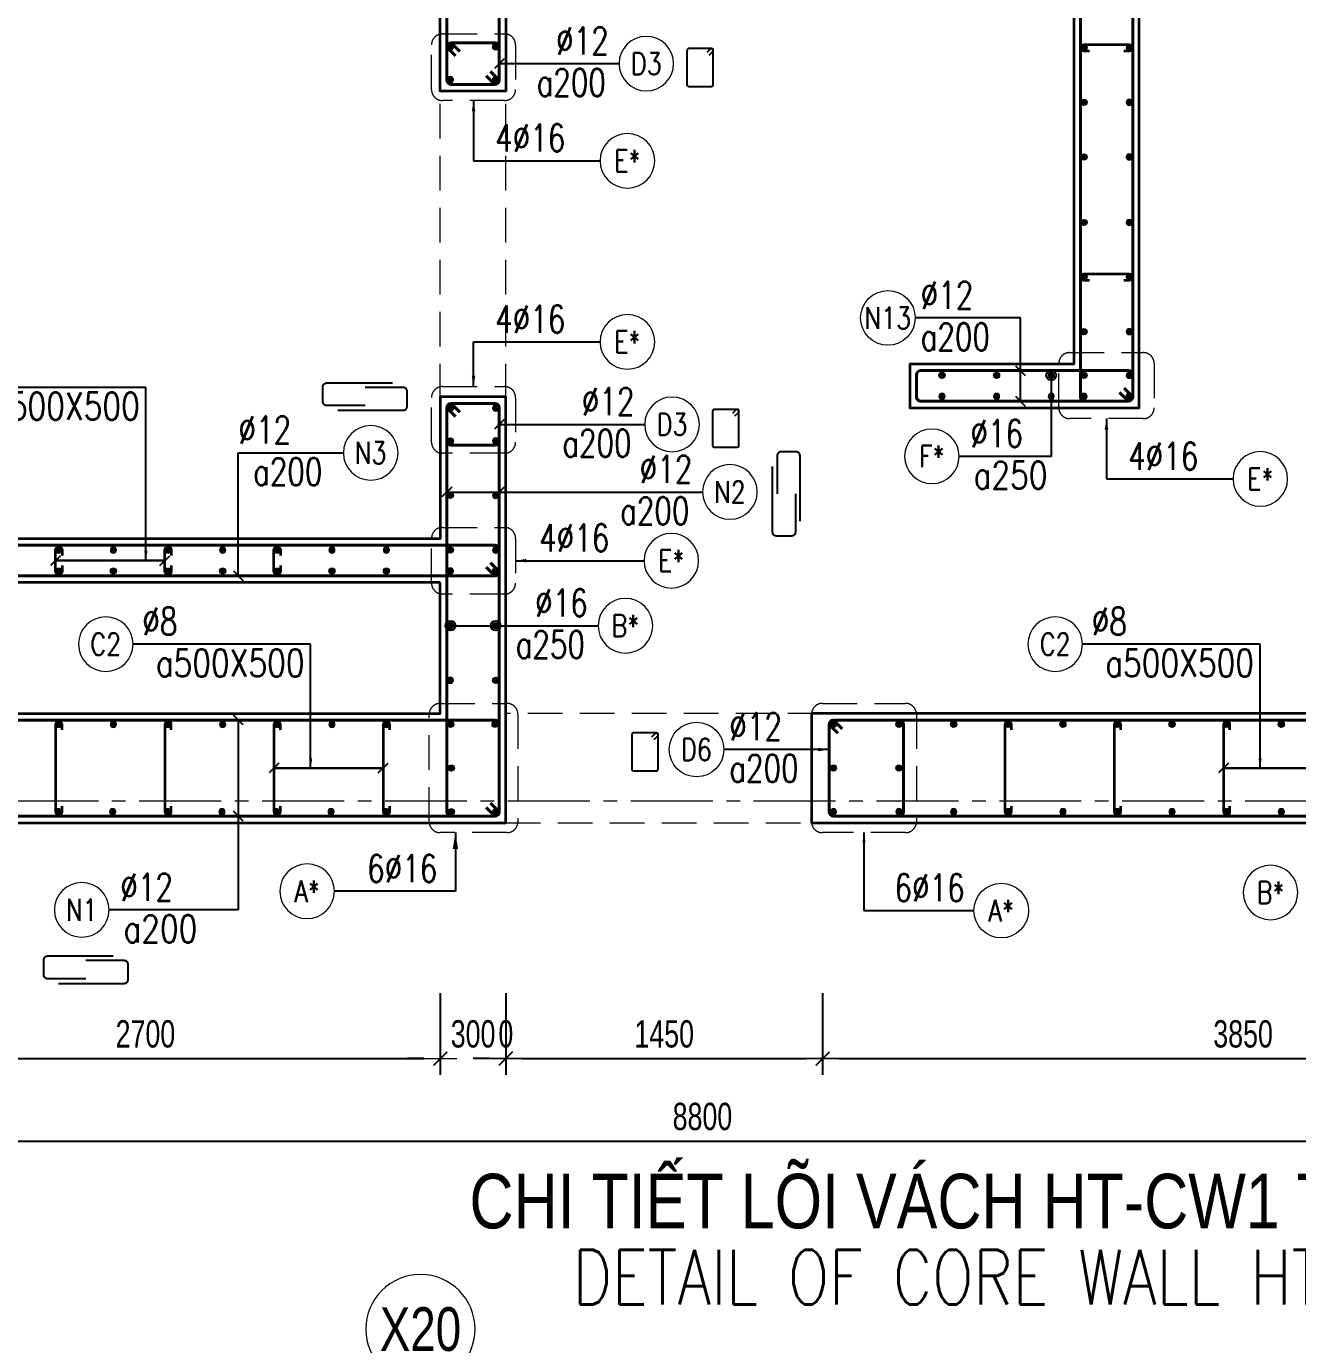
# Model space of a CAD drawing. Header units: millimetres. Extents: x 931337 to 1117500, y 19732 to 157199.
# Drawn here: x 949154 to 954974, y 137898 to 143934 of the extents above; entities that cross this region are included whole.
import ezdxf
from ezdxf.enums import TextEntityAlignment as Align

# ---------------------------------------------------------------- set-up
doc = ezdxf.new("R2010")
doc.units = ezdxf.units.MM
doc.header["$MEASUREMENT"] = 0
for name, pattern in [('HIDDEN2', [4.7625, 3.175, -1.5875]), ('HT_Dim Grid$0$CENTER2', [1.125, 0.75, -0.125, 0.125, -0.125]), ('HT_Grid$0$CENTER2', [1.125, 0.75, -0.125, 0.125, -0.125])]:
    doc.linetypes.add(name, pattern=pattern)
doc.layers.get('0').update_dxf_attribs({"lineweight": 20})
doc.layers.get('Defpoints').update_dxf_attribs({"color": 151, "lineweight": 9})
for name, color, linetype, lineweight in [('HT_Dim Grid$0$NDC_S_AXIS', 5, 'HT_Dim Grid$0$CENTER2', 13), ('HT_Dim Grid$0$NDC_S_SYMBOL', 1, 'Continuous', 15), ('HT_Dim Grid$0$NDC_S_TEXT SYMBOL', 7, 'Continuous', 20), ('HT_Grid$0$NDC_S_AXIS', 5, 'HT_Grid$0$CENTER2', 13), ('KC-LEADER', 153, 'Continuous', 18), ('KC-THEP', 6, 'Continuous', 40), ('NDC_S_ANNO', 7, 'Continuous', 20), ('NDC_S_BEAM', 3, 'HIDDEN2', 20), ('NDC_S_DIM', 1, 'Continuous', 15), ('NDC_S_ENG TITLE', 3, 'Continuous', 20), ('NDC_S_HIDDEN', 8, 'HIDDEN2', 13), ('NDC_S_LEADER', 1, 'Continuous', 15), ('NDC_S_REBAR', 4, 'Continuous', 35), ('NDC_S_STIRRUP', 4, 'Continuous', 40), ('NDC_S_TEXT SYMBOL', 7, 'Continuous', 20), ('NDC_S_VN TEXT', 7, 'Continuous', 20), ('NDC_S_VN TITLE', 6, 'Continuous', 35), ('NDC_S_WALL', 6, 'Continuous', 35)]:
    doc.layers.add(name, color=color, linetype=linetype, lineweight=lineweight)
doc.layers.add('Leader', color=6, linetype='Continuous')
doc.layers.add('Ligature', color=1, linetype='Continuous')
doc.styles.add('HT_Dim Grid$0$NDC_ANNO', font='', dxfattribs={"width": 0.8})
doc.styles.add('NDC_ANNO', font='', dxfattribs={"width": 0.8})
doc.styles.add('NDC_ARIAL', font='arial.ttf', dxfattribs={"width": 0.85})
doc.styles.add('NDC_DIM', font='', dxfattribs={"width": 0.75})
doc.styles.add('NDC_EN TXT', font='romans.shx', dxfattribs={"width": 0.8})
doc.styles.add('NDC_VIE TXT', font='arial.ttf', dxfattribs={"width": 0.8})
doc.styles.get('HT_Dim Grid$0$NDC_ANNO').set_extended_font_data('Dotum')
doc.styles.get('NDC_ANNO').set_extended_font_data('Dotum')
doc.styles.get('NDC_DIM').set_extended_font_data('Dotum')
doc.dimstyles.new('NDC_1-50', dxfattribs={"dimscale": 50, "dimtxt": 2.5, "dimasz": 1, "dimexe": 1.5, "dimexo": 0, "dimgap": 0.8, "dimtad": 1, "dimdec": 0, "dimdsep": 46, "dimtxsty": 'NDC_ARIAL', "dimblk": 'DIMMARK', "dimcen": 49999.938995, "dimdle": 1.5, "dimclrd": 1, "dimclre": 1, "dimclrt": 3, "dimadec": 0, "dimazin": 0, "dimtfac": 1, "dimtdec": 0, "dimtix": 1, "dimtmove": 2, "dimatfit": 3, "dimfxl": 1, "dimarcsym": 0})
doc.dimstyles.new('NDC_dim_30', dxfattribs={"dimscale": 30, "dimtxt": 2.5, "dimasz": 1.5, "dimexe": 1.5, "dimexo": 2.5, "dimgap": 1, "dimtad": 1, "dimdec": 0, "dimzin": 0, "dimdsep": 46, "dimtxsty": 'NDC_DIM', "dimblk": 'DIMMARK', "dimcen": 0.09, "dimdle": 1.2, "dimclrd": 1, "dimclre": 1, "dimclrt": 3, "dimadec": 0, "dimazin": 0, "dimtfac": 1, "dimtdec": 0, "dimtix": 1, "dimtofl": 0, "dimtmove": 0, "dimatfit": 3, "dimfxl": 6, "dimfxlon": 1, "dimtolj": 1, "dimtzin": 0, "dimarcsym": 0})
doc.dimstyles.new('NDC_dim_50', dxfattribs={"dimscale": 50, "dimtxt": 2.5, "dimasz": 1.5, "dimexe": 1.5, "dimexo": 2.5, "dimgap": 1, "dimtad": 1, "dimdec": 0, "dimzin": 0, "dimdsep": 46, "dimtxsty": 'NDC_DIM', "dimblk": 'DIMMARK', "dimcen": 0.09, "dimdle": 1.2, "dimclrd": 1, "dimclre": 1, "dimclrt": 3, "dimadec": 0, "dimazin": 0, "dimtfac": 1, "dimtdec": 0, "dimtix": 1, "dimtofl": 0, "dimtmove": 0, "dimatfit": 3, "dimfxl": 6, "dimfxlon": 1, "dimtolj": 1, "dimtzin": 0, "dimarcsym": 0})

# ---------------------------------------------------------------- blocks, each defined once
blk = doc.blocks.new('THEP')
at = {"layer": 'KC-LEADER', "color": 6}
blk.add_circle((0, 0), 14, dxfattribs=at)
at = {"layer": 'KC-THEP'}
for p, q in [((-14, 0), (14, 0)), ((9.9, 9.9), (-9.9, -9.9)), ((-9.9, 9.9), (9.9, -9.9)), ((0, 14), (0, -14))]:
    blk.add_line(p, q, dxfattribs=at)
blk = doc.blocks.new('DIMMARK')
at = {"layer": 'NDC_S_DIM', "color": 1}
blk.add_line((-1.5, 0), (1, 0), dxfattribs=at)
at = {"layer": 'NDC_S_DIM', "color": 2, "const_width": 0.1}
blk.add_lwpolyline([(-0.424, -0.424), (0.424, 0.424)], dxfattribs=at)
blk = doc.blocks.new('*U10')
blk.add_circle((2.5, 0), 2.5)
at = {"layer": 'NDC_S_VN TEXT', "color": 3, "style": 'NDC_EN TXT'}
for tag, width, p in [('DK2', 0.75, (-0.85, 0.85)), ('KC2', 0.8, (-0.85, -2.97))]:
    blk.add_attdef(tag, text='', height=2.5, dxfattribs=dict(at, width=width)).set_placement(p, align=Align.RIGHT)
at = {"layer": 'NDC_S_VN TEXT', "color": 7, "style": 'NDC_EN TXT', "width": 0.8}
blk.add_attdef('SH3', text='', height=2, dxfattribs=at).set_placement((2.5, 0), align=Align.MIDDLE)
blk = doc.blocks.new('A$C72321851')
at = {"layer": 'Ligature'}
for points in [[(-60.9, -129.3), (-60.9, 170.9, -0.414214), (-43.3, 188.5), (25.8, 188.5, -0.414214), (43.4, 170.9), (43.4, -4.3)], [(-39.7, -4.3), (-39.7, -179.5, 0.414214), (-22.1, -197.1), (47, -197.1, 0.414214), (64.6, -179.5), (64.6, 120.7)]]:
    blk.add_lwpolyline(points, format="xyb", dxfattribs=at)
blk = doc.blocks.new('*U9')
blk.add_circle((2.5, 0), 2.5)
at = {"layer": 'NDC_S_VN TEXT', "color": 3, "style": 'NDC_EN TXT', "width": 0.75}
blk.add_attdef('DK2', text='', height=2.5, dxfattribs=at).set_placement((-0.85, 0.85), align=Align.RIGHT)
at = {"layer": 'NDC_S_VN TEXT', "color": 7, "style": 'NDC_EN TXT', "width": 0.8}
blk.add_attdef('SH3', text='', height=2, dxfattribs=at).set_placement((2.5, 0), align=Align.MIDDLE)
blk = doc.blocks.new('*U13')
blk.add_circle((-2.5, 0), 2.5)
at = {"layer": 'NDC_S_VN TEXT', "color": 3, "style": 'NDC_EN TXT', "width": 0.75}
blk.add_attdef('DK1', (0.5, 0.85), '', height=2.5, dxfattribs=at)
at = {"layer": 'NDC_S_VN TEXT', "color": 7, "style": 'NDC_EN TXT', "width": 0.8}
blk.add_attdef('SH2', text='', height=2, dxfattribs=at).set_placement((-2.5, 0), align=Align.MIDDLE)
blk = doc.blocks.new('*U11')
blk.add_circle((-2.5, 0), 2.5)
at = {"layer": 'NDC_S_VN TEXT', "color": 3, "style": 'NDC_EN TXT', "width": 0.75}
for tag, p in [('DK1', (0.5, 0.85)), ('KC1', (0.5, -2.97))]:
    blk.add_attdef(tag, p, '', height=2.5, dxfattribs=at)
at = {"layer": 'NDC_S_VN TEXT', "color": 7, "style": 'NDC_EN TXT', "width": 0.8}
blk.add_attdef('SH2', text='', height=2, dxfattribs=at).set_placement((-2.5, 0), align=Align.MIDDLE)
blk = doc.blocks.new('*D23')
at = {"layer": 'Defpoints', "color": 0, "transparency": 16777216}
for p in [(948349.2, 140869.8), (951049.2, 140869.8), (951049.2, 139207.8)]:
    blk.add_point(p, dxfattribs=at)
at = {"layer": 'NDC_S_DIM', "color": 1, "lineweight": -2, "transparency": 16777216}
for p, q in [((948349.2, 139507.8), (948349.2, 139132.8)), ((951049.2, 139507.8), (951049.2, 139132.8)), ((948424.2, 139207.8), (950974.2, 139207.8))]:
    blk.add_line(p, q, dxfattribs=at)
at = {"layer": 'NDC_S_DIM', "color": 1, "lineweight": -2, "transparency": 16777216, "xscale": 75, "yscale": 75, "zscale": 75, "rotation": 180}
blk.add_blockref('DIMMARK', (948349.2, 139207.8), dxfattribs=at)
at = {"layer": 'NDC_S_DIM', "color": 1, "lineweight": -2, "transparency": 16777216, "xscale": 75, "yscale": 75, "zscale": 75}
blk.add_blockref('DIMMARK', (951049.2, 139207.8), dxfattribs=at)
at = {"layer": 'NDC_S_DIM', "color": 3, "transparency": 16777216, "insert": (949699.2, 139320.3), "char_height": 125, "attachment_point": 5, "style": 'NDC_DIM'}
blk.add_mtext('\\A1;2700', dxfattribs=at)
blk = doc.blocks.new('*D24')
at = {"layer": 'Defpoints', "color": 0, "transparency": 16777216}
for p in [(951049.2, 140869.8), (951349.2, 140869.8), (951349.2, 139207.8)]:
    blk.add_point(p, dxfattribs=at)
at = {"layer": 'NDC_S_DIM', "color": 1, "lineweight": -2, "transparency": 16777216}
for p, q in [((951049.2, 139507.8), (951049.2, 139132.8)), ((951349.2, 139507.8), (951349.2, 139132.8)), ((950974.2, 139207.8), (950899.2, 139207.8)), ((951424.2, 139207.8), (951499.2, 139207.8))]:
    blk.add_line(p, q, dxfattribs=at)
at = {"layer": 'NDC_S_DIM', "color": 1, "lineweight": -2, "transparency": 16777216, "xscale": 75, "yscale": 75, "zscale": 75}
blk.add_blockref('DIMMARK', (951049.2, 139207.8), dxfattribs=at)
at = {"layer": 'NDC_S_DIM', "color": 1, "lineweight": -2, "transparency": 16777216, "xscale": 75, "yscale": 75, "zscale": 75, "rotation": 180}
blk.add_blockref('DIMMARK', (951349.2, 139207.8), dxfattribs=at)
at = {"layer": 'NDC_S_DIM', "color": 3, "transparency": 16777216, "insert": (951199.2, 139320.3), "char_height": 125, "attachment_point": 5, "style": 'NDC_DIM'}
blk.add_mtext('\\A1;300', dxfattribs=at)
blk = doc.blocks.new('*D25')
at = {"layer": 'Defpoints', "color": 0, "transparency": 16777216}
for p in [(951349.2, 140869.8), (951349.2, 140869.8), (951349.2, 139207.8)]:
    blk.add_point(p, dxfattribs=at)
at = {"layer": 'NDC_S_DIM', "color": 1, "lineweight": -2, "transparency": 16777216}
for p, q in [((951349.2, 139507.8), (951349.2, 139132.8)), ((951349.2, 139507.8), (951349.2, 139132.8)), ((951274.2, 139207.8), (951199.2, 139207.8)), ((951424.2, 139207.8), (951499.2, 139207.8))]:
    blk.add_line(p, q, dxfattribs=at)
at = {"layer": 'NDC_S_DIM', "color": 1, "lineweight": -2, "transparency": 16777216, "xscale": 75, "yscale": 75, "zscale": 75}
blk.add_blockref('DIMMARK', (951349.2, 139207.8), dxfattribs=at)
at = {"layer": 'NDC_S_DIM', "color": 1, "lineweight": -2, "transparency": 16777216, "xscale": 75, "yscale": 75, "zscale": 75, "rotation": 180}
blk.add_blockref('DIMMARK', (951349.2, 139207.8), dxfattribs=at)
at = {"layer": 'NDC_S_DIM', "color": 3, "transparency": 16777216, "insert": (951349.2, 139320.3), "char_height": 125, "attachment_point": 5, "style": 'NDC_DIM'}
blk.add_mtext('\\A1;0', dxfattribs=at)
blk = doc.blocks.new('*D26')
at = {"layer": 'Defpoints', "color": 0, "transparency": 16777216}
for p in [(951349.2, 140869.8), (952799.2, 140369.8), (952799.2, 139207.8)]:
    blk.add_point(p, dxfattribs=at)
at = {"layer": 'NDC_S_DIM', "color": 1, "lineweight": -2, "transparency": 16777216}
for p, q in [((951349.2, 139507.8), (951349.2, 139132.8)), ((952799.2, 139507.8), (952799.2, 139132.8)), ((951424.2, 139207.8), (952724.2, 139207.8))]:
    blk.add_line(p, q, dxfattribs=at)
at = {"layer": 'NDC_S_DIM', "color": 1, "lineweight": -2, "transparency": 16777216, "xscale": 75, "yscale": 75, "zscale": 75, "rotation": 180}
blk.add_blockref('DIMMARK', (951349.2, 139207.8), dxfattribs=at)
at = {"layer": 'NDC_S_DIM', "color": 1, "lineweight": -2, "transparency": 16777216, "xscale": 75, "yscale": 75, "zscale": 75}
blk.add_blockref('DIMMARK', (952799.2, 139207.8), dxfattribs=at)
at = {"layer": 'NDC_S_DIM', "color": 3, "transparency": 16777216, "insert": (952074.2, 139320.3), "char_height": 125, "attachment_point": 5, "style": 'NDC_DIM'}
blk.add_mtext('\\A1;1450', dxfattribs=at)
blk = doc.blocks.new('*D27')
at = {"layer": 'Defpoints', "color": 0, "transparency": 16777216}
for p in [(956649.2, 140869.8), (952799.2, 140369.8), (956649.2, 139207.8)]:
    blk.add_point(p, dxfattribs=at)
at = {"layer": 'NDC_S_DIM', "color": 1, "lineweight": -2, "transparency": 16777216}
for p, q in [((952799.2, 139507.8), (952799.2, 139132.8)), ((956649.2, 139507.8), (956649.2, 139132.8)), ((952874.2, 139207.8), (956574.2, 139207.8))]:
    blk.add_line(p, q, dxfattribs=at)
at = {"layer": 'NDC_S_DIM', "color": 1, "lineweight": -2, "transparency": 16777216, "xscale": 75, "yscale": 75, "zscale": 75, "rotation": 180}
blk.add_blockref('DIMMARK', (952799.2, 139207.8), dxfattribs=at)
at = {"layer": 'NDC_S_DIM', "color": 1, "lineweight": -2, "transparency": 16777216, "xscale": 75, "yscale": 75, "zscale": 75}
blk.add_blockref('DIMMARK', (956649.2, 139207.8), dxfattribs=at)
at = {"layer": 'NDC_S_DIM', "color": 3, "transparency": 16777216, "insert": (954724.2, 139320.3), "char_height": 125, "attachment_point": 5, "style": 'NDC_DIM'}
blk.add_mtext('\\A1;3850', dxfattribs=at)
blk = doc.blocks.new('*D32')
at = {"layer": 'Defpoints', "color": 0, "transparency": 16777216}
for p in [(947849.2, 140369.8), (956649.2, 140388.1), (956649.2, 138829.5)]:
    blk.add_point(p, dxfattribs=at)
at = {"layer": 'NDC_S_DIM', "color": 1, "lineweight": -2, "transparency": 16777216}
for p, q in [((947849.2, 139129.5), (947849.2, 138754.5)), ((956649.2, 139129.5), (956649.2, 138754.5)), ((947924.2, 138829.5), (956574.2, 138829.5))]:
    blk.add_line(p, q, dxfattribs=at)
at = {"layer": 'NDC_S_DIM', "color": 1, "lineweight": -2, "transparency": 16777216, "xscale": 75, "yscale": 75, "zscale": 75, "rotation": 180}
blk.add_blockref('DIMMARK', (947849.2, 138829.5), dxfattribs=at)
at = {"layer": 'NDC_S_DIM', "color": 1, "lineweight": -2, "transparency": 16777216, "xscale": 75, "yscale": 75, "zscale": 75}
blk.add_blockref('DIMMARK', (956649.2, 138829.5), dxfattribs=at)
at = {"layer": 'NDC_S_DIM', "color": 3, "transparency": 16777216, "insert": (952249.2, 138942.1), "char_height": 125, "attachment_point": 5, "style": 'NDC_DIM'}
blk.add_mtext('\\A1;8800', dxfattribs=at)
blk = doc.blocks.new('Drawing name_symbol')
at = {"layer": 'NDC_S_ENG TITLE', "style": 'NDC_EN TXT', "width": 0.8}
blk.add_attdef('SECTDET1', text='', height=5, dxfattribs=at).set_placement((0, 1.01), align=Align.CENTER)
at = {"layer": 'NDC_S_TEXT SYMBOL', "lineweight": 25, "style": 'NDC_ANNO', "width": 0.8}
blk.add_attdef('SSCALE', text='', height=2.5, dxfattribs=at).set_placement((0, -4), align=Align.CENTER)
at = {"layer": 'NDC_S_VN TITLE', "style": 'NDC_VIE TXT', "width": 0.8}
blk.add_attdef('SECTDET2', text='', height=5, dxfattribs=at).set_placement((0, 7.97), align=Align.CENTER)
blk = doc.blocks.new('*U92')
at = {"layer": 'HT_Dim Grid$0$NDC_S_SYMBOL'}
blk.add_line((0, 5), (0, 9), dxfattribs=at)
blk.add_circle((0, 0), 5, dxfattribs=at)
at = {"layer": 'HT_Dim Grid$0$NDC_S_TEXT SYMBOL', "color": 7, "style": 'HT_Dim Grid$0$NDC_ANNO', "width": 0.8}
blk.add_attdef('GRID', text='', height=4, dxfattribs=at).set_placement((0, 0), align=Align.MIDDLE)

msp = doc.modelspace()

# ---------------------------------------------------------------- linework, layer by layer
at = {"layer": 'HT_Grid$0$NDC_S_AXIS', "ltscale": 500}
msp.add_line((945733.645, 140388.06), (961980.099, 140388.06), dxfattribs=at)
at = {"layer": 'Ligature'}
for points in [[(952280.35, 143802.543), (952296.316, 143818.509, 0.66817864), (952290.543, 143832.448), (952185.914, 143832.448, 0.41421356), (952177.749, 143824.283), (952177.749, 143667.175, 0.41421356), (952185.914, 143659.01), (952290.543, 143659.01, 0.41421356), (952298.708, 143667.175), (952298.707, 143824.283, 0.66817864), (952284.769, 143830.056), (952268.803, 143814.09)], [(952398.05, 142150.658), (952414.016, 142166.624, 0.66817864), (952408.243, 142180.562), (952303.614, 142180.562, 0.41421356), (952295.449, 142172.397), (952295.449, 142015.289, 0.41421356), (952303.614, 142007.125), (952408.243, 142007.125, 0.41421356), (952416.408, 142015.289), (952416.408, 142172.397, 0.66817864), (952402.469, 142178.17), (952386.503, 142162.205)], [(952028.071, 140668.814), (952044.037, 140684.78, 0.66817864), (952038.264, 140698.719), (951933.635, 140698.719, 0.41421356), (951925.47, 140690.554), (951925.47, 140533.446, 0.41421356), (951933.635, 140525.281), (952038.264, 140525.281, 0.41421356), (952046.429, 140533.446), (952046.429, 140690.554, 0.66817864), (952032.49, 140696.327), (952016.525, 140680.361)]]:
    msp.add_lwpolyline(points, format="xyb", dxfattribs=at)
at = {"layer": 'NDC_S_BEAM', "ltscale": 50}
for p, q in [((951049.189, 142229.754), (951049.189, 143629.754)), ((951349.189, 142229.754), (951349.189, 143629.754)), ((952799.189, 140788.06), (951349.217, 140788.06)), ((951349.217, 140288.06), (952799.189, 140288.06))]:
    msp.add_line(p, q, dxfattribs=at)
at = {"layer": 'NDC_S_HIDDEN', "ltscale": 50}
for points in [[(951058.922, 143899.589), (951343.678, 143899.589, -0.41421356), (951393.678, 143849.589), (951393.678, 143644.581, -0.41421356), (951343.678, 143594.581), (951058.922, 143594.581, -0.41421356), (951008.922, 143644.581), (951008.922, 143849.589, -0.41421356)], [(953930.236, 142440.315), (954267.446, 142440.315, -0.41421356), (954317.446, 142390.315), (954317.446, 142188.06, -0.41421356), (954267.446, 142138.06), (953930.236, 142138.06, -0.41421356), (953880.236, 142188.06), (953880.236, 142390.315, -0.41421356)], [(951058.922, 142284.758), (951343.678, 142284.758, -0.41421356), (951393.678, 142234.758), (951393.678, 142029.75, -0.41421356), (951343.678, 141979.75), (951058.922, 141979.75, -0.41421356), (951008.922, 142029.75), (951008.922, 142234.758, -0.41421356)], [(951058.922, 141640.042), (951343.678, 141640.042, -0.41421356), (951393.678, 141590.042), (951393.678, 141385.034, -0.41421356), (951343.678, 141335.034), (951058.922, 141335.034, -0.41421356), (951008.922, 141385.034), (951008.922, 141590.042, -0.41421356)], [(951048.508, 140834.303), (951354.283, 140834.303, -0.41421356), (951404.283, 140784.303), (951404.283, 140292.381, -0.41421356), (951354.283, 140242.381), (951048.508, 140242.381, -0.41421356), (950998.508, 140292.381), (950998.508, 140784.303, -0.41421356)], [(952798.479, 140834.303), (953178.773, 140834.303, -0.41421356), (953228.773, 140784.303), (953228.773, 140292.381, -0.41421356), (953178.773, 140242.381), (952798.479, 140242.381, -0.41421356), (952748.479, 140292.381), (952748.479, 140784.303, -0.41421356)]]:
    msp.add_lwpolyline(points, format="xyb", close=True, dxfattribs=at)
at = {"layer": 'NDC_S_REBAR'}
for points in [[(954020.677, 143821.211), (953995.677, 143821.211, -1), (953995.677, 143851.211), (954202.701, 143851.211, -1), (954202.701, 143821.211), (954177.701, 143821.211)], [(954020.677, 142771.211), (953995.677, 142771.211, -1), (953995.677, 142801.211), (954202.701, 142801.211, -1), (954202.701, 142771.211), (954177.701, 142771.211)], [(949317.701, 141464.908), (949317.701, 141439.908, -1), (949287.701, 141439.908), (949287.701, 141536.211, -1), (949317.701, 141536.211), (949317.701, 141511.211)], [(949817.701, 141464.908), (949817.701, 141439.908, -1), (949787.701, 141439.908), (949787.701, 141536.211, -1), (949817.701, 141536.211), (949817.701, 141511.211)], [(950317.701, 141464.908), (950317.701, 141439.908, -1), (950287.701, 141439.908), (950287.701, 141536.211, -1), (950317.701, 141536.211), (950317.701, 141511.211)], [(949317.701, 140713.06), (949317.701, 140738.06, 1), (949287.701, 140738.06), (949287.701, 140338.06, 1), (949317.701, 140338.06), (949317.701, 140363.06)], [(949817.701, 140713.06), (949817.701, 140738.06, 1), (949787.701, 140738.06), (949787.701, 140338.06, 1), (949817.701, 140338.06), (949817.701, 140363.06)], [(950317.701, 140713.06), (950317.701, 140738.06, 1), (950287.701, 140738.06), (950287.701, 140338.06, 1), (950317.701, 140338.06), (950317.701, 140363.06)], [(950817.701, 140713.06), (950817.701, 140738.06, 1), (950787.701, 140738.06), (950787.701, 140338.06, 1), (950817.701, 140338.06), (950817.701, 140363.06)], [(953664.189, 140713.06), (953664.189, 140738.06, 1), (953634.189, 140738.06), (953634.189, 140338.06, 1), (953664.189, 140338.06), (953664.189, 140363.06)], [(954164.189, 140713.06), (954164.189, 140738.06, 1), (954134.189, 140738.06), (954134.189, 140338.06, 1), (954164.189, 140338.06), (954164.189, 140363.06)], [(954664.189, 140713.06), (954664.189, 140738.06, 1), (954634.189, 140738.06), (954634.189, 140338.06, 1), (954664.189, 140338.06), (954664.189, 140363.06)]]:
    msp.add_lwpolyline(points, format="xyb", dxfattribs=at)
at = {"layer": 'NDC_S_STIRRUP'}
for points in [[(954179.189, 142278.06), (954219.189, 142238.06, -0.41421356), (954199.189, 142218.06), (953999.189, 142218.06, -0.41421356), (953979.189, 142238.06), (953979.189, 149438.06, -0.41421356), (953999.189, 149458.06), (954199.189, 149458.06, -0.41421356), (954219.189, 149438.06), (954219.189, 142238.06, -0.41421356), (954199.189, 142218.06), (954159.189, 142258.06)], [(951279.217, 143728.06), (951319.217, 143688.06, -0.41421356), (951299.217, 143668.06), (951099.217, 143668.06, -0.41421356), (951079.217, 143688.06), (951079.217, 144888.06, -0.41421356), (951099.217, 144908.06), (951299.217, 144908.06, -0.41421356), (951319.217, 144888.06), (951319.217, 143688.06, -0.41421356), (951299.217, 143668.06), (951259.217, 143708.06)], [(951119.189, 143799.029), (951079.189, 143839.029, -0.41421356), (951099.189, 143859.029), (951299.189, 143859.029, -0.41421356), (951319.189, 143839.029), (951319.189, 143688.06, -0.41421356), (951299.189, 143668.06), (951099.189, 143668.06, -0.41421356), (951079.189, 143688.06), (951079.189, 143839.029, -0.41421356), (951099.189, 143859.029), (951139.189, 143819.029)], [(954159.189, 142258.06), (954199.189, 142218.06, 0.41421356), (954219.189, 142238.06), (954219.189, 142338.06, 0.41421356), (954199.189, 142358.06), (953249.189, 142358.06, 0.41421356), (953229.189, 142338.06), (953229.189, 142238.06, 0.41435759), (953249.189, 142218.06), (954199.189, 142218.06, 0.41421356), (954219.189, 142238.06), (954179.189, 142278.06)], [(951119.189, 142147.144), (951079.189, 142187.144, -0.41421356), (951099.189, 142207.144), (951299.189, 142207.144, -0.41421356), (951319.189, 142187.144), (951319.189, 142036.174, -0.41421356), (951299.189, 142016.174), (951099.189, 142016.174, -0.41421356), (951079.189, 142036.174), (951079.189, 142187.144, -0.41421356), (951099.189, 142207.144), (951139.189, 142167.144)], [(951279.217, 140378.06), (951319.217, 140338.06, -0.41421356), (951299.217, 140318.06), (951099.217, 140318.06, -0.41421356), (951079.217, 140338.06), (951079.217, 142188.06, -0.41421356), (951099.217, 142208.06), (951299.217, 142208.06, -0.41421356), (951319.217, 142188.06), (951319.217, 140338.06, -0.41421356), (951299.217, 140318.06), (951259.217, 140358.06)], [(951259.189, 141458.06), (951299.189, 141418.06, 0.41421356), (951319.189, 141438.06), (951319.189, 141538.06, 0.41421356), (951299.189, 141558.06), (947899.189, 141558.06, 0.41421356), (947879.189, 141538.06), (947879.189, 141438.06, 0.41435759), (947899.189, 141418.06), (951299.189, 141418.06, 0.41421356), (951319.189, 141438.06), (951279.189, 141478.06)], [(947939.189, 140718.06), (947899.189, 140758.06, 0.41421356), (947879.189, 140738.06), (947879.189, 140338.06, 0.41421356), (947899.189, 140318.06), (951299.217, 140318.06, 0.41421356), (951319.217, 140338.06), (951319.217, 140738.06, 0.41421356), (951299.217, 140758.06), (947899.189, 140758.06, 0.41421356), (947879.189, 140738.06), (947919.189, 140698.06)], [(960259.189, 140718.06), (960299.189, 140758.06, -0.41421356), (960319.189, 140738.06), (960319.189, 140338.06, -0.41421356), (960299.189, 140318.06), (952849.189, 140318.06, -0.41421356), (952829.189, 140338.06), (952829.189, 140738.06, -0.41421356), (952849.189, 140758.06), (960299.189, 140758.06, -0.41421356), (960319.189, 140738.06), (960279.189, 140698.06)], [(952889.189, 140718.06), (952849.189, 140758.06, 0.41421356), (952829.189, 140738.06), (952829.189, 140338.06, 0.41421356), (952849.189, 140318.06), (953149.189, 140318.06, 0.41421356), (953169.189, 140338.06), (953169.189, 140738.06, 0.41421356), (953149.189, 140758.06), (952849.189, 140758.06, 0.41421356), (952829.189, 140738.06), (952869.189, 140698.06)]]:
    msp.add_lwpolyline(points, format="xyb", dxfattribs=at)
at = {"layer": 'NDC_S_WALL'}
for points in [[(947849.189, 149488.06), (947849.189, 140288.06), (951349.189, 140288.06), (951349.189, 140788.06), (951349.189, 140788.06), (951349.189, 142238.06), (951049.189, 142238.06), (951049.189, 141588.06), (948349.189, 141588.06), (948349.189, 146988.06), (951049.189, 146988.06), (951049.189, 146338.06), (951349.189, 146338.06), (951349.189, 146988.06), (952549.189, 146988.06), (952549.189, 149488.06), (950049.189, 149488.06), (950049.189, 148988.06), (952249.189, 148988.06), (952249.189, 147288.06), (948349.189, 147288.06), (948349.189, 148988.06), (949249.189, 148988.06), (949249.189, 149488.06)], [(951049.189, 144938.06), (951349.189, 144938.06), (951349.189, 143638.06), (951049.189, 143638.06)]]:
    msp.add_lwpolyline(points, close=True, dxfattribs=at)
for points in [[(955299.189, 149488.06), (953949.189, 149488.06), (953949.189, 148988.06), (953949.189, 148988.06), (953949.189, 142388.06), (953199.189, 142388.06), (953199.189, 142188.06), (954249.189, 142188.06), (954249.189, 146788.06), (957049.189, 146788.06)], [(951049.189, 141388.06), (948349.189, 141388.06), (948349.189, 140788.06), (951049.189, 140788.06), (951049.189, 141388.06)], [(957049.189, 140788.06), (952749.189, 140788.06), (952749.189, 140288.06), (960349.189, 140288.06)]]:
    msp.add_lwpolyline(points, dxfattribs=at)

# ---------------------------------------------------------------- block references
at = {"layer": 'HT_Dim Grid$0$NDC_S_AXIS'}
ref = msp.add_blockref('*U92', (950958.305, 137969.454), dxfattribs=dict(at, xscale=-50, yscale=50, zscale=50, rotation=180))
ref.add_attrib('GRID', 'X20', dxfattribs={"layer": 'HT_Dim Grid$0$NDC_S_TEXT SYMBOL', "color": 7, "height": 200, "style": 'HT_Dim Grid$0$NDC_ANNO', "width": 0.8}).set_placement((950958.305, 137969.454), align=Align.MIDDLE)
at = {"layer": 'KC-THEP', "xscale": -1}
for p, rotation in [((951095.677, 143839.908), 350.3314355636191), ((954202.701, 143836.211), 170.331435563619), ((951095.677, 143689.908), 350.3314355636191), ((954202.701, 143586.211), 170.331435563619), ((954202.701, 143336.211), 170.331435563619), ((954202.701, 143036.211), 170.331435563619), ((954202.701, 142786.211), 170.331435563619), ((954202.701, 142536.211), 170.331435563619), ((954202.701, 142336.211), 170.331435563619), ((953345.677, 142239.908), 350.3314355636191), ((953595.677, 142239.908), 350.3314355636191), ((953845.677, 142239.908), 350.3314355636191), ((953995.677, 142239.908), 350.3314355636191), ((951302.701, 142186.211), 170.331435563619), ((951302.701, 142036.211), 170.331435563619), ((951302.701, 141786.211), 170.331435563619), ((949302.701, 141536.211), 170.331435563619), ((949552.701, 141536.211), 170.331435563619), ((949802.701, 141536.211), 170.331435563619), ((950052.701, 141536.211), 170.331435563619), ((950302.701, 141536.211), 170.331435563619), ((950552.701, 141536.211), 170.331435563619), ((950802.701, 141536.211), 170.331435563619), ((951302.701, 141536.211), 170.331435563619), ((951095.677, 141439.908), 350.3314355636191), ((951095.677, 141189.908), 350.3314355636191), ((951095.677, 140939.908), 350.3314355636191), ((949302.701, 140738.06), 170.331435563619), ((949552.701, 140738.06), 170.331435563619), ((949802.701, 140738.06), 170.331435563619), ((950052.701, 140738.06), 170.331435563619), ((950302.701, 140738.06), 170.331435563619), ((950552.701, 140738.06), 170.331435563619), ((950802.701, 140738.06), 170.331435563619), ((949299.189, 140338.06), 170.331435563619), ((949549.189, 140338.06), 170.331435563619), ((949799.189, 140338.06), 170.331435563619), ((950049.189, 140338.06), 170.331435563619), ((950299.189, 140338.06), 170.331435563619), ((950549.189, 140338.06), 170.331435563619), ((950799.189, 140338.06), 170.331435563619), ((952849.189, 140338.06), 170.331435563619), ((953149.189, 140338.06), 170.331435563619), ((953399.189, 140338.06), 170.331435563619), ((953649.189, 140338.06), 170.331435563619), ((953899.189, 140338.06), 170.331435563619), ((954149.189, 140338.06), 170.331435563619), ((954399.189, 140338.06), 170.331435563619), ((954649.189, 140338.06), 170.331435563619), ((954899.189, 140338.06), 170.331435563619)]:
    msp.add_blockref('THEP', p, dxfattribs=dict(at, rotation=rotation))
at = {"layer": 'KC-THEP'}
for p, rotation in [((951302.701, 143839.908), 9.668564436380946), ((953995.677, 143836.211), 189.6685644363809), ((951302.701, 143689.908), 9.668564436380946), ((953995.677, 143586.211), 189.6685644363809), ((953995.677, 143336.211), 189.6685644363809), ((953995.677, 143036.211), 189.6685644363809), ((953995.677, 142786.211), 189.6685644363809), ((953995.677, 142536.211), 189.6685644363809), ((953345.677, 142336.211), 189.6685644363809), ((953595.677, 142336.211), 189.6685644363809), ((953845.677, 142336.211), 189.6685644363809), ((953995.677, 142336.211), 189.6685644363809), ((954202.701, 142239.908), 9.66856443638095), ((951095.677, 142186.211), 189.6685644363809), ((951095.677, 142036.211), 189.6685644363809), ((951095.677, 141786.211), 189.6685644363809), ((951095.677, 141536.211), 189.6685644363809), ((949302.701, 141439.908), 9.668564436380946), ((949552.701, 141439.908), 9.668564436380946), ((949802.701, 141439.908), 9.668564436380946), ((950052.701, 141439.908), 9.668564436380946), ((950302.701, 141439.908), 9.668564436380946), ((950552.701, 141439.908), 9.668564436380946), ((950802.701, 141439.908), 9.668564436380946), ((951302.701, 141439.908), 9.66856443638095), ((951302.701, 141189.908), 9.66856443638095), ((951302.701, 140939.908), 9.66856443638095), ((951096.385, 140738.06), 189.6685644363809), ((951300.006, 140738.676), 189.6685644363809), ((952849.189, 140738.06), 9.668564436380946), ((953149.189, 140738.06), 9.668564436380946), ((953399.189, 140738.06), 9.668564436380946), ((953649.189, 140738.06), 9.668564436380946), ((953899.189, 140738.06), 9.668564436380946), ((954149.189, 140738.06), 9.668564436380946), ((954399.189, 140738.06), 9.668564436380946), ((954649.189, 140738.06), 9.668564436380946), ((954899.189, 140738.06), 9.668564436380946), ((951099.898, 140538.06), 189.6685644363809), ((952849.189, 140538.06), 9.668564436380946), ((953149.189, 140538.06), 9.668564436380946), ((951099.898, 140338.06), 189.6685644363809), ((951303.518, 140338.676), 189.6685644363809)]:
    msp.add_blockref('THEP', p, dxfattribs=dict(at, rotation=rotation))
at = {"layer": 'Leader', "xscale": -1, "rotation": 270.0000000000001}
for p in [(950709.162, 142237.243), (949431.294, 139613.105)]:
    msp.add_blockref('A$C72321851', p, dxfattribs=at)
at = {"layer": 'Leader', "xscale": -1}
msp.add_blockref('A$C72321851', (952634.946, 141797.495), dxfattribs=at)
at = {"layer": 'NDC_S_ANNO'}
ref = msp.add_blockref('Drawing name_symbol', (953759.27, 138031.762), dxfattribs=dict(at, xscale=50, yscale=50, zscale=50))
ref.add_attrib('SECTDET1', 'DETAIL OF CORE WALL HT-CW1', dxfattribs={"layer": 'NDC_S_ENG TITLE', "height": 250, "style": 'NDC_EN TXT', "width": 0.8}).set_placement((953759.27, 138082.325), align=Align.CENTER)
ref.add_attrib('SECTDET2', 'CHI TIẾT LÕI VÁCH HT-CW1 TẦNG B2F', dxfattribs={"layer": 'NDC_S_VN TITLE', "height": 250, "style": 'NDC_VIE TXT', "width": 0.8}).set_placement((953759.27, 138430.295), align=Align.CENTER)
at = {"layer": 'NDC_S_VN TEXT'}
ref = msp.add_blockref('*U11', (951867.426, 143763.545), dxfattribs=dict(at, xscale=-50, yscale=50, zscale=50))
ref.add_attrib('SH2', 'D3', dxfattribs={"color": 7, "height": 100, "style": 'NDC_EN TXT', "width": 0.8}).set_placement((951992.426, 143763.545), align=Align.MIDDLE)
ref.add_attrib('DK1', '%%C12', (951579.033, 143805.82), dxfattribs={"color": 3, "height": 125, "style": 'NDC_EN TXT', "width": 0.75})
ref.add_attrib('KC1', 'a200', (951489.747, 143614.917), dxfattribs={"color": 3, "height": 125, "style": 'NDC_EN TXT', "width": 0.75})
ref = msp.add_blockref('*U13', (951780.61, 143318.53), dxfattribs=dict(at, xscale=-50, yscale=50, zscale=50))
ref.add_attrib('SH2', 'E*', dxfattribs={"color": 7, "height": 100, "style": 'NDC_EN TXT', "width": 0.8}).set_placement((951905.61, 143318.53), align=Align.MIDDLE)
ref.add_attrib('DK1', '4%%C16', (951300.253, 143360.805), dxfattribs={"color": 3, "height": 125, "style": 'NDC_EN TXT', "width": 0.75})
at = {"layer": 'NDC_S_VN TEXT', "xscale": 50, "yscale": 50, "zscale": 50}
for name, p, values in [('*U11', (953223.051, 142599.079), {'SH2': 'N13', 'DK1': '%%C12', 'KC1': 'a200'}), ('*U11', (952347.044, 140622.991), {'SH2': 'D6', 'DK1': '%%C12', 'KC1': 'a200'}), ('*U9', (953492.354, 139885.476), {'SH3': 'A*', 'DK2': '6%%C16'})]:
    msp.add_blockref(name, p, dxfattribs=at).add_auto_attribs(values)
at = {"layer": 'NDC_S_VN TEXT'}
ref = msp.add_blockref('*U13', (951780.61, 142489.454), dxfattribs=dict(at, xscale=-50, yscale=50, zscale=50))
ref.add_attrib('SH2', 'E*', dxfattribs={"color": 7, "height": 100, "style": 'NDC_EN TXT', "width": 0.8}).set_placement((951905.61, 142489.454), align=Align.MIDDLE)
ref.add_attrib('DK1', '4%%C16', (951300.253, 142531.729), dxfattribs={"color": 3, "height": 125, "style": 'NDC_EN TXT', "width": 0.75})
ref = msp.add_blockref('*U10', (948888.239, 142280.834), dxfattribs=dict(at, xscale=-50, yscale=50, zscale=50))
ref.add_attrib('SH3', 'C3', dxfattribs={"color": 7, "height": 100, "style": 'NDC_EN TXT', "width": 0.8}).set_placement((948763.239, 142280.834), align=Align.MIDDLE)
ref.add_attrib('DK2', '%%c8', dxfattribs={"color": 3, "height": 125, "style": 'NDC_EN TXT', "width": 0.75}).set_placement((949091.454, 142323.11), align=Align.RIGHT)
ref.add_attrib('KC2', 'a500X500', dxfattribs={"color": 3, "height": 125, "style": 'NDC_EN TXT', "width": 0.8}).set_placement((949673.596, 142132.207), align=Align.RIGHT)
ref = msp.add_blockref('*U11', (951985.126, 142111.659), dxfattribs=dict(at, xscale=-50, yscale=50, zscale=50))
ref.add_attrib('SH2', 'D3', dxfattribs={"color": 7, "height": 100, "style": 'NDC_EN TXT', "width": 0.8}).set_placement((952110.126, 142111.659), align=Align.MIDDLE)
ref.add_attrib('DK1', '%%C12', (951696.733, 142153.934), dxfattribs={"color": 3, "height": 125, "style": 'NDC_EN TXT', "width": 0.75})
ref.add_attrib('KC1', 'a200', (951607.448, 141963.032), dxfattribs={"color": 3, "height": 125, "style": 'NDC_EN TXT', "width": 0.75})
ref = msp.add_blockref('*U11', (950605.538, 141981.389), dxfattribs=dict(at, xscale=-50, yscale=50, zscale=50))
ref.add_attrib('SH2', 'N3', dxfattribs={"color": 7, "height": 100, "style": 'NDC_EN TXT', "width": 0.8}).set_placement((950730.538, 141981.389), align=Align.MIDDLE)
ref.add_attrib('DK1', '%%C12', (950125.181, 142023.665), dxfattribs={"color": 3, "height": 125, "style": 'NDC_EN TXT', "width": 0.75})
ref.add_attrib('KC1', 'a200', (950192.146, 141832.762), dxfattribs={"color": 3, "height": 125, "style": 'NDC_EN TXT', "width": 0.75})
ref = msp.add_blockref('*U10', (953424.525, 141965.517), dxfattribs=dict(at, xscale=-50, yscale=50, zscale=50))
ref.add_attrib('SH3', 'F*', dxfattribs={"color": 7, "height": 100, "style": 'NDC_EN TXT', "width": 0.8}).set_placement((953299.525, 141965.517), align=Align.MIDDLE)
ref.add_attrib('DK2', '%%c16', dxfattribs={"color": 3, "height": 125, "style": 'NDC_EN TXT', "width": 0.75}).set_placement((953717.025, 142007.792), align=Align.RIGHT)
ref.add_attrib('KC2', 'a250', dxfattribs={"color": 3, "height": 125, "style": 'NDC_EN TXT', "width": 0.8}).set_placement((953828.93, 141816.889), align=Align.RIGHT)
ref = msp.add_blockref('*U13', (954678.15, 141862.009), dxfattribs=dict(at, xscale=-50, yscale=50, zscale=50))
ref.add_attrib('SH2', 'E*', dxfattribs={"color": 7, "height": 100, "style": 'NDC_EN TXT', "width": 0.8}).set_placement((954803.15, 141862.009), align=Align.MIDDLE)
ref.add_attrib('DK1', '4%%C16', (954197.793, 141904.284), dxfattribs={"color": 3, "height": 125, "style": 'NDC_EN TXT', "width": 0.75})
ref = msp.add_blockref('*U11', (952250.027, 141802.354), dxfattribs=dict(at, xscale=-50, yscale=50, zscale=50))
ref.add_attrib('SH2', 'N2', dxfattribs={"color": 7, "height": 100, "style": 'NDC_EN TXT', "width": 0.8}).set_placement((952375.027, 141802.354), align=Align.MIDDLE)
ref.add_attrib('DK1', '%%C12', (951961.634, 141844.629), dxfattribs={"color": 3, "height": 125, "style": 'NDC_EN TXT', "width": 0.75})
ref.add_attrib('KC1', 'a200', (951872.348, 141653.727), dxfattribs={"color": 3, "height": 125, "style": 'NDC_EN TXT', "width": 0.75})
ref = msp.add_blockref('*U13', (951981.807, 141487.538), dxfattribs=dict(at, xscale=-50, yscale=50, zscale=50))
ref.add_attrib('SH2', 'E*', dxfattribs={"color": 7, "height": 100, "style": 'NDC_EN TXT', "width": 0.8}).set_placement((952106.807, 141487.538), align=Align.MIDDLE)
ref.add_attrib('DK1', '4%%C16', (951501.45, 141529.813), dxfattribs={"color": 3, "height": 125, "style": 'NDC_EN TXT', "width": 0.75})
ref = msp.add_blockref('*U11', (951771.648, 141189.908), dxfattribs=dict(at, xscale=-50, yscale=50, zscale=50))
ref.add_attrib('SH2', 'B*', dxfattribs={"color": 7, "height": 100, "style": 'NDC_EN TXT', "width": 0.8}).set_placement((951896.648, 141189.908), align=Align.MIDDLE)
ref.add_attrib('DK1', '%%C16', (951483.255, 141232.183), dxfattribs={"color": 3, "height": 125, "style": 'NDC_EN TXT', "width": 0.75})
ref.add_attrib('KC1', 'a250', (951393.969, 141041.281), dxfattribs={"color": 3, "height": 125, "style": 'NDC_EN TXT', "width": 0.75})
ref = msp.add_blockref('*U10', (949642.677, 141105.402), dxfattribs=dict(at, xscale=-50, yscale=50, zscale=50))
ref.add_attrib('SH3', 'C2', dxfattribs={"color": 7, "height": 100, "style": 'NDC_EN TXT', "width": 0.8}).set_placement((949517.677, 141105.402), align=Align.MIDDLE)
ref.add_attrib('DK2', '%%c8', dxfattribs={"color": 3, "height": 125, "style": 'NDC_EN TXT', "width": 0.75}).set_placement((949845.891, 141147.677), align=Align.RIGHT)
ref.add_attrib('KC2', 'a500X500', dxfattribs={"color": 3, "height": 125, "style": 'NDC_EN TXT', "width": 0.8}).set_placement((950428.034, 140956.775), align=Align.RIGHT)
ref = msp.add_blockref('*U10', (953989.165, 141105.402), dxfattribs=dict(at, xscale=-50, yscale=50, zscale=50))
ref.add_attrib('SH3', 'C2', dxfattribs={"color": 7, "height": 100, "style": 'NDC_EN TXT', "width": 0.8}).set_placement((953864.165, 141105.402), align=Align.MIDDLE)
ref.add_attrib('DK2', '%%c8', dxfattribs={"color": 3, "height": 125, "style": 'NDC_EN TXT', "width": 0.75}).set_placement((954192.379, 141147.677), align=Align.RIGHT)
ref.add_attrib('KC2', 'a500X500', dxfattribs={"color": 3, "height": 125, "style": 'NDC_EN TXT', "width": 0.8}).set_placement((954774.522, 140956.775), align=Align.RIGHT)
ref = msp.add_blockref('*U9', (950564.601, 139974.062), dxfattribs=dict(at, xscale=-50, yscale=50, zscale=50))
ref.add_attrib('SH3', 'A*', dxfattribs={"color": 7, "height": 100, "style": 'NDC_EN TXT', "width": 0.8}).set_placement((950439.601, 139974.062), align=Align.MIDDLE)
ref.add_attrib('DK2', '6%%C16', dxfattribs={"color": 3, "height": 125, "style": 'NDC_EN TXT', "width": 0.75}).set_placement((951035.673, 140016.337), align=Align.RIGHT)
ref = msp.add_blockref('*U10', (954975.065, 139968.347), dxfattribs=dict(at, xscale=-50, yscale=50, zscale=50))
ref.add_attrib('SH3', 'B*', dxfattribs={"color": 7, "height": 100, "style": 'NDC_EN TXT', "width": 0.8}).set_placement((954850.065, 139968.347), align=Align.MIDDLE)
ref.add_attrib('DK2', '%%C16', dxfattribs={"color": 3, "height": 125, "style": 'NDC_EN TXT', "width": 0.75}).set_placement((955267.565, 140010.622), align=Align.RIGHT)
ref.add_attrib('KC2', 'a250', dxfattribs={"color": 3, "height": 125, "style": 'NDC_EN TXT', "width": 0.8}).set_placement((955379.47, 139819.72), align=Align.RIGHT)
ref = msp.add_blockref('*U10', (949532.716, 139888.649), dxfattribs=dict(at, xscale=-50, yscale=50, zscale=50))
ref.add_attrib('SH3', 'N1', dxfattribs={"color": 7, "height": 100, "style": 'NDC_EN TXT', "width": 0.8}).set_placement((949407.716, 139888.649), align=Align.MIDDLE)
ref.add_attrib('DK2', '%%C12', dxfattribs={"color": 3, "height": 125, "style": 'NDC_EN TXT', "width": 0.75}).set_placement((949825.216, 139930.924), align=Align.RIGHT)
ref.add_attrib('KC2', 'a200', dxfattribs={"color": 3, "height": 125, "style": 'NDC_EN TXT', "width": 0.8}).set_placement((949937.12, 139740.021), align=Align.RIGHT)

# ---------------------------------------------------------------- dimensions: what is measured, and where the dimension line sits
at = {"layer": 'NDC_S_DIM'}
for base, p1, p2, picture, middle in [((951049.189, 139207.761), (948349.189, 140869.755), (951049.189, 140869.755), '*D23', (949699.189, 139320.346)), ((951349.189, 139207.761), (951049.189, 140869.755), (951349.189, 140869.755), '*D24', (951199.189, 139320.346)), ((951349.217, 139207.761), (951349.189, 140869.755), (951349.217, 140869.755), '*D25', (951349.203, 139320.346)), ((952799.189, 139207.761), (951349.217, 140869.755), (952799.189, 140369.755), '*D26', (952074.203, 139320.346)), ((956649.189, 139207.761), (952799.189, 140369.755), (956649.189, 140869.755), '*D27', (954724.189, 139320.346))]:
    dim = msp.add_linear_dim(base=base, p1=p1, p2=p2, dimstyle='NDC_dim_50', override={"dimtmove": 1}, dxfattribs=at)
    dim.commit()
    dim.dimension.update_dxf_attribs({"geometry": picture, "text_midpoint": middle})
dim = msp.add_linear_dim(base=(956649.189, 138829.488), p1=(947849.189, 140369.755), p2=(956649.189, 140388.06), dimstyle='NDC_dim_50', dxfattribs=at)
dim.commit()
dim.dimension.update_dxf_attribs({"geometry": '*D32', "text_midpoint": (952249.189, 138942.073)})

# ---------------------------------------------------------------- leaders
at = {"layer": 'NDC_S_LEADER'}
for points, dimstyle, override in [([(951319.161, 143763.545), (951869.501, 143763.545)], 'NDC_dim_30', {"dimtad": 0, "dimldrblk": 'Oblique'}), ([(951201.3, 143594.581), (951201.3, 143318.53), (951782.88, 143318.53)], 'NDC_1-50', {"dimgap": 0.8, "dimtad": 0}), ([(953704.674, 142358.06), (953704.674, 142598.898), (953223.051, 142599.049)], 'NDC_dim_30', {"dimtad": 0, "dimldrblk": 'Oblique'}), ([(953704.674, 142218.06), (953704.674, 142598.898), (953223.051, 142598.898)], 'NDC_dim_30', {"dimtad": 0, "dimldrblk": 'Oblique'}), ([(951201.3, 142284.758), (951201.3, 142489.454), (951782.88, 142489.454)], 'NDC_1-50', {"dimgap": 0.8, "dimtad": 0}), ([(953845.677, 142336.211), (953845.137, 141965.336), (953424.526, 141965.336)], 'NDC_dim_30', {"dimgap": 1, "dimtad": 0, "dimldrblk": 'Origin'}), ([(949701.136, 141488.06), (949701.136, 142280.833), (948888.239, 142280.833)], 'NDC_dim_30', {"dimgap": 1, "dimtad": 0}), ([(951319.189, 142111.659), (951987.201, 142111.659)], 'NDC_dim_30', {"dimtad": 0, "dimldrblk": 'Oblique'}), ([(954098.841, 142138.06), (954098.841, 141862.009), (954680.42, 141862.009)], 'NDC_1-50', {"dimgap": 0.8, "dimtad": 0}), ([(950124.462, 141418.06), (950124.462, 141981.389), (950605.538, 141981.389)], 'NDC_dim_30', {"dimtad": 0, "dimldrblk": 'Oblique'}), ([(950124.462, 141418.06), (950124.462, 141981.389), (950605.538, 141981.389)], 'NDC_dim_30', {"dimtad": 0, "dimldrblk": 'Oblique'}), ([(951079.217, 141802.173), (952250.027, 141802.173)], 'NDC_dim_30', {"dimtad": 0, "dimldrblk": 'Oblique'}), ([(951319.217, 141802.173), (952250.027, 141802.173)], 'NDC_dim_30', {"dimtad": 0, "dimldrblk": 'Oblique'}), ([(949287.701, 141488.06), (949787.701, 141488.06)], 'NDC_dim_30', {"dimtad": 0, "dimldrblk": 'Oblique'}), ([(949787.701, 141488.06), (949287.701, 141488.06)], 'NDC_dim_30', {"dimtad": 0, "dimldrblk": 'Oblique'}), ([(951095.677, 141189.908), (951771.648, 141189.908)], 'NDC_dim_30', {"dimtad": 0, "dimldrblk": 'Origin'}), ([(951302.701, 141189.908), (951771.648, 141189.908)], 'NDC_dim_30', {"dimtad": 0, "dimldrblk": 'Origin'}), ([(950455.573, 140538.06), (950455.573, 141105.401), (949642.677, 141105.401)], 'NDC_dim_30', {"dimgap": 1, "dimtad": 0}), ([(954802.061, 140538.06), (954802.061, 141105.401), (953989.165, 141105.401)], 'NDC_dim_30', {"dimgap": 1, "dimtad": 0}), ([(950124.462, 140758.06), (950124.462, 139888.467), (949532.716, 139888.467)], 'NDC_dim_30', {"dimtad": 0, "dimldrblk": 'Oblique'}), ([(952829.189, 140622.991), (952347.044, 140622.991)], 'NDC_1-50', {"dimgap": 0.8, "dimtad": 0}), ([(950287.701, 140538.06), (950787.701, 140538.06)], 'NDC_dim_30', {"dimtad": 0, "dimldrblk": 'Oblique'}), ([(950787.701, 140538.06), (950287.701, 140538.06)], 'NDC_dim_30', {"dimtad": 0, "dimldrblk": 'Oblique'}), ([(954634.189, 140538.06), (955134.189, 140538.06)], 'NDC_dim_30', {"dimtad": 0, "dimldrblk": 'Oblique'}), ([(955134.189, 140538.06), (954634.189, 140538.06)], 'NDC_dim_30', {"dimtad": 0, "dimldrblk": 'Oblique'}), ([(950124.462, 140318.06), (950124.462, 139888.467), (949532.716, 139888.467)], 'NDC_dim_30', {"dimtad": 0, "dimldrblk": 'Oblique'}), ([(951118.365, 140242.381), (951118.365, 139973.881), (950564.602, 139973.881)], 'NDC_dim_50', {"dimgap": 1, "dimtad": 0}), ([(952988.626, 140242.381), (952988.626, 139885.476), (953492.354, 139885.476)], 'NDC_dim_30', {"dimtad": 0})]:
    msp.add_leader(points, dimstyle=dimstyle, override=override, dxfattribs=at)
msp.add_leader([(951393.678, 141487.538), (951981.807, 141487.538)], dimstyle='NDC_1-50', dxfattribs=at)

doc.saveas('drawing.dxf')
